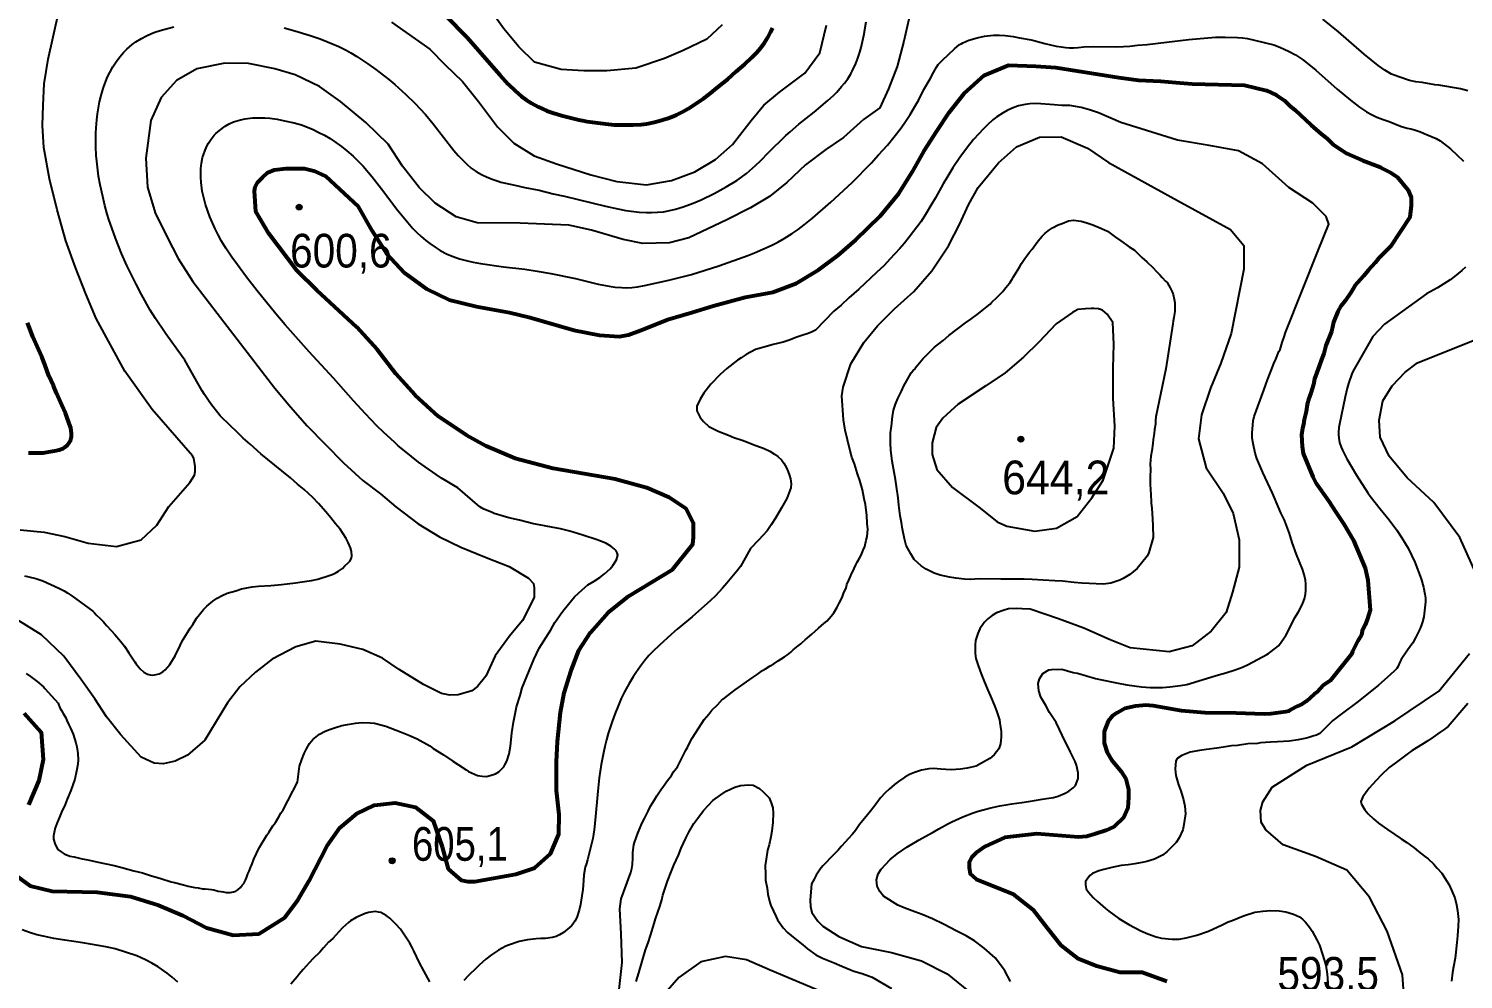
# Model space of a CAD drawing. Header units: metres. Extents: x 547833 to 556102, y 1844799 to 1850994.
# Drawn here: x 551837 to 552560, y 1846179 to 1846659 of the extents above; entities that cross this region are included whole.
import ezdxf

# ---------------------------------------------------------------- set-up
doc = ezdxf.new("R2010")
doc.units = ezdxf.units.M
doc.header["$LTSCALE"] = 6.8
for name, color, linetype, lineweight in [('1', 7, 'Continuous', 25), ('2', 7, 'Continuous', 53), ('5', 7, 'Continuous', 13)]:
    doc.layers.add(name, color=color, linetype=linetype, lineweight=lineweight)

msp = doc.modelspace()

# ---------------------------------------------------------------- hatches: boundary and pattern name
at = {"layer": '5'}
for points in [[(551974.81, 1846568.53, 1), (551971.81, 1846568.53, 1)], [(552338.7, 1846451.48, 1), (552335.7, 1846451.48, 1)], [(552021.68, 1846238.85, 1), (552018.68, 1846238.85, 1)]]:
    msp.add_hatch(color=256, dxfattribs=at).paths.add_polyline_path(points)

# ---------------------------------------------------------------- linework, layer by layer
at = {"layer": '1'}
for points in [[(551899.16, 1846466.5), (551885.4, 1846485.85), (551870.95, 1846512.4), (551865.78, 1846524.81), (551860.51, 1846538.12), (551855.75, 1846551.48), (551851.38, 1846567.09), (551847.38, 1846582.88), (551844.55, 1846598.67), (551843.96, 1846609.64), (551844.22, 1846619.94), (551844.82, 1846630.66), (551846.79, 1846643.09), (551852.21, 1846667.25)], [(552186.56, 1846660.41), (552178.79, 1846653.29), (552166.97, 1846647.53), (552157.43, 1846643.46), (552143.04, 1846638.58), (552128.5, 1846637.33), (552116.81, 1846637.3), (552105.44, 1846637.96), (552092.03, 1846641.63), (552084, 1846649.43), (552076.48, 1846658.45), (552069.5, 1846668.44)], [(551982.76, 1846380.85), (551988.48, 1846382.69), (551990, 1846383.26), (551991.52, 1846383.83), (551993.08, 1846384.89), (551995.1, 1846386.31), (551996.33, 1846387.64), (551998.04, 1846389.12), (551998.93, 1846390.01), (551999.75, 1846391.49), (551999.93, 1846392.6), (551999.77, 1846394.85), (551999.26, 1846396.68), (551998.06, 1846399.41), (551997.04, 1846401.47), (551993.95, 1846406.07), (551991.66, 1846408.77), (551989.33, 1846411.87), (551986.72, 1846414.84), (551983.08, 1846418.98), (551980.17, 1846422.01), (551975.84, 1846426.17), (551972.47, 1846428.86), (551968.86, 1846431.91), (551964.59, 1846435.49), (551957.5, 1846441.31), (551953.91, 1846444.17), (551948.63, 1846448.91), (551945.1, 1846452.07), (551941.88, 1846455.17), (551938.77, 1846458.18), (551933.44, 1846463.32), (551932.29, 1846464.77), (551929.15, 1846468.86), (551927.62, 1846470.97), (551925.6, 1846474), (551924.4, 1846475.85), (551922.31, 1846479.47), (551915.71, 1846491.39), (551914.36, 1846493.18), (551906.05, 1846504.69), (551900.86, 1846512.34), (551898.21, 1846516.6), (551893.77, 1846524.5), (551891.07, 1846529.63), (551886.45, 1846539.12), (551883.81, 1846545.21), (551880.67, 1846552.88), (551878.79, 1846558.11), (551877.4, 1846562.26), (551876.56, 1846564.98), (551875.36, 1846569.36), (551874.27, 1846573.85), (551872.99, 1846579.72), (551872.2, 1846584.2), (551871.79, 1846587.09), (551871.28, 1846591.68), (551871.04, 1846594.61), (551870.83, 1846598.91), (551870.79, 1846601.6), (551870.85, 1846605.88), (551870.97, 1846608.59), (551871.3, 1846612.49), (551871.67, 1846615.54), (551872.11, 1846618.64), (551872.67, 1846621.72), (551873.43, 1846624.75), (551874.53, 1846628.36), (551875.29, 1846630.66), (551876.72, 1846634.21), (551877.86, 1846636.49), (551879.44, 1846639.3), (551881.06, 1846641.89), (551882.82, 1846644.32), (551884.82, 1846646.6), (551886.49, 1846648.27), (551889.14, 1846650.56), (551890.91, 1846651.86), (551893.86, 1846653.65), (551896.39, 1846654.95), (551898.93, 1846656.13), (551900.97, 1846656.95), (551904.35, 1846657.97), (551910.17, 1846659.46)], [(551965.7, 1846658.99), (551971.17, 1846657.52), (551978.34, 1846655.29), (551983.98, 1846653.38), (551987.63, 1846651.98), (551993.39, 1846649.51), (551996.96, 1846647.75)], [(551996.96, 1846647.75), (551999.34, 1846646.41), (552002.43, 1846644.53), (552008.01, 1846640.84), (552011.99, 1846637.97), (552018.44, 1846632.91), (552021.47, 1846630.38), (552027.09, 1846625.42), (552031.56, 1846621.05), (552034.3, 1846618.14), (552036.94, 1846615.17), (552040.82, 1846610.5), (552051.31, 1846597.14), (552053.43, 1846594.65), (552055.61, 1846592.31), (552057.83, 1846590.14), (552060.07, 1846588.17), (552062.49, 1846586.42), (552065.23, 1846584.92), (552068.15, 1846583.6), (552071.12, 1846582.39), (552073.57, 1846581.55), (552075.01, 1846581.15), (552082.01, 1846579.61), (552087.09, 1846578.35), (552094.37, 1846577.02), (552101.35, 1846575.27), (552107.1, 1846574.12), (552127.81, 1846569.02), (552133.9, 1846567.63), (552138.05, 1846566.89), (552144.67, 1846566.02), (552148.51, 1846565.77), (552150.94, 1846565.76), (552153.98, 1846565.91), (552156.94, 1846566.22), (552159.27, 1846566.6), (552163.05, 1846567.48), (552166.92, 1846568.65), (552171.92, 1846570.53), (552176, 1846572.29), (552182.5, 1846575.43), (552188.55, 1846578.71), (552193.99, 1846582.02), (552196.41, 1846583.7), (552198.79, 1846585.54), (552203.41, 1846589.47), (552206.12, 1846592.02), (552210.01, 1846596.06), (552218.64, 1846604.64), (552220.81, 1846606.57), (552225.26, 1846610.3), (552232.95, 1846616.4), (552239.82, 1846622.24), (552242.64, 1846624.84), (552244.35, 1846626.59), (552246.81, 1846629.33), (552248.26, 1846631.04), (552249.95, 1846633.3), (552251.41, 1846635.73), (552252.44, 1846637.73), (552253.93, 1846640.95), (552255.03, 1846643.72), (552255.99, 1846646.66), (552256.66, 1846649.03), (552258.08, 1846655.02), (552259.22, 1846662.04)], [(552019.92, 1846661.81), (552039.14, 1846648.14), (552046.91, 1846640.31), (552055.66, 1846631.95), (552063.69, 1846621.82), (552073.33, 1846609.01), (552081.53, 1846600.85), (552091.86, 1846594.48), (552103.11, 1846590.43), (552120.37, 1846584.85), (552133.49, 1846581.4), (552148.35, 1846579.84), (552160.97, 1846581.92), (552172.82, 1846586.25), (552183.27, 1846592.63), (552191.78, 1846600.09), (552201.19, 1846612.2), (552207.59, 1846619.94), (552215.42, 1846626.55), (552228.22, 1846636.18), (552235.9, 1846646.41), (552239.26, 1846660.3)], [(552280.65, 1846663.39), (552278.11, 1846652.17), (552274.85, 1846639.48), (552270.41, 1846628.18), (552266.03, 1846618.67), (552257.82, 1846612.66), (552247.67, 1846603.63), (552238.81, 1846597.67), (552228.66, 1846589.79), (552219.11, 1846580.96), (552210.52, 1846573.89), (552200.88, 1846568.1), (552188.99, 1846562.05), (552169.7, 1846553), (552159.95, 1846550.5)], [(552562.46, 1846627.25), (552558.9, 1846628.27), (552547.98, 1846630.06), (552545.94, 1846630.24), (552539.54, 1846631.33), (552536.26, 1846631.77), (552533.15, 1846632.43), (552527.68, 1846634.24), (552524.08, 1846635.65), (552520.62, 1846637.68), (552517.32, 1846639.94), (552510.21, 1846645.61), (552497.4, 1846656.9), (552489.39, 1846663.28)], [(552281.35, 1846615.3), (552284.23, 1846620.08), (552285.65, 1846622.59), (552288.32, 1846627.84), (552291.49, 1846633.23), (552293.1, 1846636.46), (552294.57, 1846639.07), (552295.56, 1846640.42), (552297.66, 1846642.71), (552303.69, 1846648.42), (552306.28, 1846650.48), (552307.06, 1846650.97), (552307.87, 1846651.42), (552311.02, 1846652.77), (552315.13, 1846653.98), (552318.92, 1846654.8), (552321.8, 1846655.16), (552323.41, 1846655.27), (552326.36, 1846655.3), (552329.24, 1846655.13), (552333.32, 1846654.51), (552336.5, 1846653.86), (552342.29, 1846652.84), (552343.68, 1846652.53), (552349.24, 1846651.01), (552355.02, 1846649.75), (552357.53, 1846649.31), (552359.78, 1846649.02), (552361.76, 1846648.9), (552363.86, 1846648.89), (552366.08, 1846648.97), (552368.99, 1846649.31), (552373.76, 1846649.55), (552384.71, 1846649.3), (552388.99, 1846649.63), (552392.06, 1846649.76), (552395.91, 1846650.2), (552400.77, 1846650.59), (552410.52, 1846651.77), (552421.8, 1846653), (552435.26, 1846654.22), (552437.49, 1846654.32), (552440.18, 1846654.32), (552446.4, 1846654.07), (552448.9, 1846653.86), (552451.38, 1846653.55), (552455.01, 1846652.82), (552464.67, 1846650.33), (552467.74, 1846649.26), (552469.99, 1846648.27), (552472.4, 1846647.07), (552475.65, 1846645.29), (552479.17, 1846642.99), (552482.43, 1846640.52), (552485.92, 1846637.64), (552496.7, 1846628.04), (552503.35, 1846622.45), (552507.85, 1846618.92), (552511.48, 1846616.52), (552513.91, 1846615.23), (552516.71, 1846613.96), (552519.86, 1846612.73), (552522.93, 1846611.64), (552528.59, 1846609.36), (552531.98, 1846608.4)], [(552159.95, 1846550.5), (552146.65, 1846550.13), (552136.64, 1846552.18), (552120.74, 1846556.85), (552109.27, 1846559.36), (552097.01, 1846560), (552084.77, 1846560.4), (552063.03, 1846560.6), (552052.4, 1846563.59), (552041.96, 1846570.53), (552033.83, 1846578.37), (552025.36, 1846589.23), (552018.14, 1846600.22), (552006.99, 1846611.15), (551994.09, 1846621.88), (551983.59, 1846629.33), (551971.37, 1846635.19), (551960.99, 1846638.2), (551947.72, 1846641.02), (551935.9, 1846641.07), (551921.74, 1846638.2), (551911.47, 1846632.46), (551903.68, 1846623.83), (551898.52, 1846612.19), (551895.97, 1846593.23), (551896.87, 1846578.6), (551900.75, 1846565.7), (551906.54, 1846553.78), (551912.25, 1846542.62), (551919.67, 1846531.01), (551961.07, 1846477.27), (551969.01, 1846467.76), (551977.34, 1846458.16), (551995.58, 1846439.52), (552005.36, 1846430.59), (552014.38, 1846423.87), (552021.97, 1846417.36), (552033.37, 1846408.75), (552044.14, 1846402.22), (552054.89, 1846397.09), (552067.55, 1846391.79), (552079.24, 1846387.27), (552088.93, 1846381.38), (552091.54, 1846378.75), (552091.83, 1846376.46), (552091.83, 1846374.45), (552091.83, 1846371.58), (552085.88, 1846360.08), (552079.29, 1846352.09), (552072.15, 1846342.26), (552067.35, 1846331.94), (552063.2, 1846326.75), (552060.37, 1846324.51), (552053.46, 1846322.56), (552049.23, 1846322.42), (552045.14, 1846323.26), (552035.94, 1846327.74), (552023.77, 1846335.38), (552015.26, 1846341.02), (552005.35, 1846345.49), (551994, 1846348.14), (551981.65, 1846349.53), (551971.68, 1846346.75), (551959.67, 1846340.56), (551951.27, 1846334.02)], [(551962.19, 1846612.84), (551965.91, 1846612.13), (551970.77, 1846611.05), (551974.42, 1846609.98), (551976.72, 1846609.16), (551980.32, 1846607.65), (551983.25, 1846606.25), (551986.11, 1846604.76), (551988.94, 1846603.09), (551991.8, 1846601.14), (551994.61, 1846599.06), (551997.3, 1846596.96), (552000.5, 1846594.23), (552002.54, 1846592.28), (552005.57, 1846589.13), (552010.11, 1846583.88), (552016.05, 1846576.3), (552022.45, 1846567.68), (552028.08, 1846560.7), (552030.67, 1846557.76), (552032.42, 1846555.97), (552034.77, 1846553.77), (552037.21, 1846551.69), (552039.19, 1846550.14), (552042.37, 1846547.93), (552044.48, 1846546.63), (552047.9, 1846544.84), (552050.88, 1846543.58), (552054.08, 1846542.52), (552058.23, 1846541.41), (552061.05, 1846540.78), (552064.78, 1846540.07), (552076.34, 1846538.49), (552087.03, 1846537.21), (552093.33, 1846536.27), (552100.23, 1846535.12), (552112.55, 1846532.46), (552124.14, 1846529.7), (552129.64, 1846528.59), (552132.58, 1846528.18), (552136.07, 1846527.91), (552138.27, 1846527.9), (552141.08, 1846528.04), (552143.92, 1846528.36), (552147.47, 1846528.95), (552159.65, 1846531.64), (552171.1, 1846534.51), (552184.84, 1846538.84), (552199.5, 1846544.07), (552202.84, 1846545.43), (552211.26, 1846549.12), (552214.61, 1846550.86), (552217.84, 1846552.73), (552221.92, 1846555.25), (552224.94, 1846557.33), (552227.88, 1846559.52), (552232.13, 1846562.91), (552241.35, 1846571.01), (552252.08, 1846580.95), (552261.77, 1846590.69), (552265.39, 1846594.93), (552269.9, 1846599.86), (552276.36, 1846607.91), (552278.36, 1846610.66), (552281.35, 1846615.3)], [(552333.71, 1846618.83), (552330.32, 1846617.34), (552328.2, 1846616.17), (552325.03, 1846614.02), (552323.09, 1846612.49), (552320.29, 1846609.98), (552318.1, 1846607.8), (552315.91, 1846605.49), (552313.35, 1846602.58), (552310.31, 1846598.73), (552306.39, 1846593.56), (552302.94, 1846588.42), (552299.77, 1846583.27), (552298.01, 1846580.24), (552294.19, 1846573.29), (552292.36, 1846570.15), (552289.1, 1846564.78), (552286.88, 1846561.36), (552280.87, 1846553.31), (552278.57, 1846550.43), (552276.1, 1846547.6), (552271.15, 1846542.22), (552268.22, 1846539.17), (552264.45, 1846535.49), (552255.41, 1846527.07), (552250.37, 1846522.7), (552246.53, 1846519.04), (552242.93, 1846516.05), (552233.66, 1846506.45), (552231.97, 1846505.66), (552229.89, 1846504.83), (552226.74, 1846503.78), (552224.27, 1846502.91), (552220.28, 1846501.47), (552217.33, 1846500.44), (552212.23, 1846499.17), (552210.6, 1846498.69), (552203.31, 1846496.68), (552198.65, 1846494.17), (552196.15, 1846492.6), (552194.31, 1846491.4), (552188.96, 1846487.13), (552185.53, 1846484.17), (552180.94, 1846479.3), (552177.41, 1846474.65), (552175.46, 1846471.75), (552173.8, 1846468.1), (552173.76, 1846465.82), (552175.44, 1846462.35), (552177.25, 1846460.38), (552179.9, 1846457.91), (552181.16, 1846457.26), (552184.53, 1846455.47), (552189.7, 1846453.48), (552192.4, 1846452.4), (552196.61, 1846451), (552199.4, 1846450.03), (552203.13, 1846448.47), (552206.33, 1846447.35), (552207.78, 1846446.73), (552210.61, 1846445.36), (552213.04, 1846443.96), (552214.57, 1846442.75), (552216.44, 1846441.08), (552217.61, 1846439.43), (552219.07, 1846437.02), (552219.9, 1846434.94), (552220.49, 1846433.23), (552221.08, 1846431.51), (552221.37, 1846428.97), (552221.2, 1846426.98), (552219.24, 1846421.61), (552216.51, 1846416.85), (552213.44, 1846411.65), (552211.26, 1846408.24), (552209.22, 1846405.24), (552204.91, 1846400.5), (552200.93, 1846396.38), (552195.76, 1846387.21), (552194, 1846384.86), (552188.94, 1846378.82), (552186.77, 1846376.36), (552183.15, 1846372.55), (552180.64, 1846370.19), (552171.47, 1846361.92), (552163.93, 1846355.73), (552160.83, 1846353.01), (552154.9, 1846347.61), (552151.55, 1846344.36), (552149.68, 1846342.3), (552147.5, 1846339.67), (552145.42, 1846337), (552143.06, 1846333.72), (552141.65, 1846331.61), (552139.63, 1846328.31), (552137.35, 1846323.99), (552135.74, 1846320.66), (552134.23, 1846317.29), (552132.4, 1846312.76), (552131.12, 1846309.12), (552129.16, 1846302.96)], [(552366.12, 1846283.13), (552365.29, 1846286.99), (552364.48, 1846288.88), (552362.25, 1846293.67), (552360.34, 1846297.51), (552359.33, 1846299.38), (552356.72, 1846305.02), (552354.93, 1846308.57), (552351.68, 1846313.65), (552349.81, 1846317.09), (552347.23, 1846321.45), (552346.18, 1846324.6), (552345.87, 1846328.22), (552346.5, 1846330.57), (552348.27, 1846333.24), (552351.33, 1846335.08), (552352.78, 1846335.34), (552357.82, 1846335.42), (552363.53, 1846333.89), (552365.66, 1846333.43), (552374.77, 1846330.81), (552377.2, 1846330.29), (552385.41, 1846328.55), (552390.67, 1846327.56), (552398.01, 1846326.52), (552402.39, 1846326.22), (552408.62, 1846326.23), (552412.25, 1846326.55), (552417.61, 1846327.25), (552420.82, 1846327.72), (552435.15, 1846332.21), (552436.75, 1846332.56), (552440.46, 1846333.58), (552445.19, 1846335.12), (552448.91, 1846336.57), (552451.83, 1846337.88), (552461.19, 1846342.84), (552462.04, 1846343.38), (552466.15, 1846346.57), (552467.17, 1846347.42), (552467.65, 1846347.92), (552470.71, 1846352.43), (552473.79, 1846358.35), (552475.12, 1846361.16), (552477.19, 1846364.35), (552478.73, 1846367.24), (552479.4, 1846368.78), (552480.16, 1846370.99), (552480.64, 1846373.32), (552480.84, 1846375.22), (552480.84, 1846378.33), (552480.65, 1846380.33), (552480.07, 1846383.26), (552479.22, 1846385.96), (552476.11, 1846393.33), (552473.96, 1846399.44), (552472.61, 1846403.96), (552470.02, 1846410.68), (552468.27, 1846414.36), (552466.95, 1846417.56), (552464, 1846424.23), (552459.15, 1846434.6), (552456.17, 1846441.71), (552455.38, 1846444.47), (552454.28, 1846449.38), (552453.87, 1846452), (552453.84, 1846454.58), (552454.33, 1846460.77), (552454.75, 1846462.97), (552459.6, 1846476.16), (552460.66, 1846479.05), (552461.48, 1846481.42), (552463.31, 1846486.18), (552464.8, 1846489.61), (552465.73, 1846491.89), (552467.29, 1846495.63), (552467.85, 1846496.78), (552468.95, 1846500.17), (552470, 1846503.06), (552470.54, 1846505.3), (552487.07, 1846546.6), (552492.43, 1846559.86), (552491.09, 1846563.84), (552484.39, 1846570.47), (552472.34, 1846578.42), (552458.94, 1846590.36), (552446.89, 1846596.99), (552432.16, 1846599.64), (552416.08, 1846602.29), (552387.5, 1846611.24), (552376.31, 1846616.05), (552371.77, 1846617.53), (552367.59, 1846618.73), (552361.79, 1846619.73), (552357.82, 1846619.8), (552353.91, 1846620.16), (552345.09, 1846620.72), (552341.68, 1846620.6), (552339.41, 1846620.34), (552335.93, 1846619.56), (552333.71, 1846618.83)], [(552091.49, 1846408.71), (552084.45, 1846410.59), (552079.07, 1846411.85), (552076.11, 1846412.61), (552071.7, 1846413.99), (552070.24, 1846414.61), (552066.4, 1846416.26), (552064.4, 1846417.32), (552053.23, 1846427.03), (552051.25, 1846428.13), (552047.85, 1846430.15), (552045.08, 1846431.88), (552042.34, 1846433.71), (552036.84, 1846437.53), (552033.54, 1846439.92), (552026.35, 1846445.58), (552023.25, 1846448.16), (552021.3, 1846449.9), (552015.97, 1846454.86), (552012.5, 1846458.25), (552006.71, 1846464.32), (552000.74, 1846470.79), (551990.61, 1846482.31), (551978.43, 1846495.48), (551971.57, 1846503.08), (551966.2, 1846509.21), (551961.55, 1846514.71), (551952.13, 1846526.33), (551946.75, 1846533.25), (551942.17, 1846539.43), (551939.41, 1846543.31), (551936.37, 1846547.8), (551934.16, 1846551.44), (551932.45, 1846554.58), (551930.93, 1846557.59), (551929.58, 1846560.57), (551928.35, 1846563.63), (551926.13, 1846569.9), (551925.01, 1846573.9), (551924.46, 1846576.61), (551923.87, 1846580.91), (551923.68, 1846583.68), (551923.67, 1846586.45), (551923.75, 1846587.99), (551924.08, 1846590.78), (551924.62, 1846593.48), (551925.01, 1846594.9), (551925.88, 1846597.32), (551926.94, 1846599.58), (551927.6, 1846600.79), (551928.92, 1846602.87), (551930.42, 1846604.77), (551931.32, 1846605.72), (551933.1, 1846607.25), (551936.08, 1846609.3), (551938.1, 1846610.46), (551940.22, 1846611.47), (551941.45, 1846611.93), (551943.77, 1846612.59), (551946.14, 1846613.08), (551949.77, 1846613.53), (551952.79, 1846613.65), (551955.95, 1846613.57), (551958.44, 1846613.38), (551962.19, 1846612.84)], [(552531.98, 1846608.4), (552533.85, 1846608.01), (552535.6, 1846607.54), (552538.68, 1846606.5), (552540.44, 1846605.66), (552546.52, 1846603.1), (552548.63, 1846601.93), (552553.78, 1846597.96), (552560.3, 1846591.78)], [(552292.27, 1846536.44), (552300.75, 1846549.08), (552306.35, 1846560.13), (552310.74, 1846569.65), (552315.71, 1846578.47), (552325.85, 1846590.93), (552334.98, 1846598.95), (552346.62, 1846603.82), (552357.52, 1846604.04), (552370.74, 1846598.3), (552381.35, 1846590.99), (552416.08, 1846571.79), (552442.87, 1846557.21), (552449.57, 1846549.25), (552449.57, 1846537.32), (552443.21, 1846504.77), (552437.92, 1846489.82), (552432.73, 1846477.29), (552428.3, 1846463.7), (552426.74, 1846451.71), (552430.56, 1846437.03), (552439.12, 1846424.28), (552444.22, 1846414.06), (552447.26, 1846400.69), (552447.29, 1846386.97), (552443.89, 1846374.39), (552440.62, 1846363.99), (552433.17, 1846354.63), (552423.46, 1846347.31), (552411.87, 1846344.22), (552392.21, 1846346.18), (552382.22, 1846350.26), (552368.97, 1846356.25), (552356.1, 1846360.83), (552341.8, 1846365.68), (552337.77, 1846365.98), (552335.09, 1846366.06), (552331.02, 1846365.88), (552328.71, 1846365.33), (552324.97, 1846363.86), (552322.74, 1846362.56), (552320.55, 1846360.89), (552318.67, 1846358.96), (552316.47, 1846355.76), (552315.49, 1846353.46), (552314.27, 1846350), (552314.06, 1846347.59), (552314.16, 1846343.42), (552314.45, 1846340.79), (552315.61, 1846337.3), (552317.23, 1846333.11), (552318.55, 1846329.83), (552320.44, 1846324.91), (552321.83, 1846321.92), (552323.65, 1846317.56), (552324.95, 1846314.48), (552326.32, 1846309.97), (552326.6, 1846308.38), (552327.19, 1846303.98), (552327.2, 1846301.41), (552326.85, 1846297.75), (552326.08, 1846295.29), (552323.67, 1846292.25), (552321.5, 1846290.39), (552317.39, 1846288.02), (552314.7, 1846286.58), (552310.07, 1846285.48), (552306.79, 1846285.01), (552301.97, 1846284.75), (552299.29, 1846284.83), (552296.79, 1846285.12), (552293.13, 1846285.46), (552290.77, 1846285.29), (552287.14, 1846284.59), (552283.47, 1846283.42), (552281.03, 1846282.28), (552278.61, 1846280.96), (552275.42, 1846278.89), (552273.5, 1846277.34), (552270.73, 1846274.93), (552268.83, 1846273.19), (552266.37, 1846270.54), (552265.06, 1846268.67), (552263.64, 1846266.9), (552261.42, 1846263.88), (552259.81, 1846262.08), (552257.48, 1846259.16), (552255.81, 1846257.06), (552253.77, 1846254.07), (552252.36, 1846252.29), (552250.15, 1846249.95), (552248.71, 1846248.36), (552246.59, 1846246.12), (552245.09, 1846244.24), (552242.69, 1846241.87), (552241.15, 1846240.37), (552238.77, 1846237.81), (552237.34, 1846236.22), (552236, 1846234.55), (552233.96, 1846231.56), (552232.94, 1846229.64)], [(552274.02, 1846469.07), (552275.12, 1846471.96), (552276.97, 1846475.78), (552278.19, 1846478.39), (552280.17, 1846481.95), (552281.92, 1846485), (552282.83, 1846486.15), (552283.88, 1846487.03), (552284.44, 1846487.95), (552286.1, 1846490.04), (552287.79, 1846491.95), (552291.1, 1846495.46), (552293.69, 1846497.85), (552297.96, 1846501.28), (552300.92, 1846503.71), (552305.11, 1846507.04), (552309.32, 1846510.18), (552311.87, 1846512.09), (552315.83, 1846514.92), (552318.43, 1846517.12), (552321.77, 1846519.59), (552322.52, 1846520.53), (552325, 1846523), (552326.37, 1846524.3), (552328.08, 1846526.01), (552329, 1846527.16), (552330.5, 1846529.05), (552331.58, 1846530.41), (552332.81, 1846532.16), (552333.54, 1846533.29), (552334.81, 1846535.53), (552336.49, 1846538.29), (552337.53, 1846540.03), (552339.24, 1846542.6), (552340.22, 1846544.04), (552341.45, 1846545.8), (552342.8, 1846547.28), (552344.53, 1846549.67), (552345.84, 1846551.53), (552347.94, 1846553.96), (552349.4, 1846555.36), (552351.67, 1846557.14), (552353.18, 1846558.17), (552355.97, 1846559.53), (552357.97, 1846560.33), (552361.17, 1846561.54), (552363.69, 1846561.93), (552367.56, 1846561.41), (552370.5, 1846560.6), (552373.47, 1846559.61), (552377.86, 1846557.82), (552380.79, 1846556.35), (552384.93, 1846553.39), (552387.6, 1846551.6), (552391.85, 1846548.56), (552394.53, 1846546.77), (552398.17, 1846543.19), (552400.62, 1846540.9), (552403.82, 1846537.83), (552405.43, 1846536.21), (552407.17, 1846534.31), (552408.44, 1846533.12), (552410.18, 1846531.23), (552411.02, 1846530.56), (552411.86, 1846529.04)], [(552144.02, 1846252.77), (552144.56, 1846253.87), (552146.14, 1846257.57), (552147.47, 1846260.1), (552149.32, 1846263.93), (552150.38, 1846266.33), (552152.48, 1846269.62), (552153.69, 1846271.56), (552155.73, 1846274.55), (552157.04, 1846276.41), (552158.99, 1846279.3), (552160.99, 1846281.81), (552162.12, 1846283.65), (552164.01, 1846286.24), (552165.11, 1846288.27), (552166.13, 1846290.19), (552167.05, 1846292.2), (552168.29, 1846294.63), (552169.08, 1846296.05), (552170.39, 1846298.77), (552171.52, 1846300.61), (552173.29, 1846303.47), (552174.49, 1846305.42), (552176.26, 1846308.28), (552177.57, 1846310.14), (552179.84, 1846312.78), (552181.32, 1846314.85), (552184.16, 1846317.55), (552186.7, 1846320.31), (552187.84, 1846321.11), (552190.91, 1846323.45), (552193.1, 1846325.13), (552196.46, 1846327.41), (552198.83, 1846329.11), (552202.27, 1846331.5), (552204.21, 1846332.86), (552206.94, 1846334.79), (552208.47, 1846335.62), (552210.86, 1846337.13), (552212.55, 1846338.18), (552214.76, 1846339.67), (552216.18, 1846340.59), (552218.06, 1846341.66), (552219.45, 1846342.77), (552221.21, 1846344.11), (552222.41, 1846345.2), (552223.29, 1846345.87), (552224.94, 1846347.29), (552226.17, 1846348.19), (552226.94, 1846348.95), (552228.4, 1846350.35), (552229.63, 1846351.25), (552231.79, 1846353.11), (552233.52, 1846354.64), (552235.15, 1846356.25), (552237.76, 1846358.45), (552239.32, 1846359.77), (552241.51, 1846362.3), (552242.94, 1846363.89), (552244.52, 1846366.74), (552245.63, 1846368.76), (552247.1, 1846371.69), (552247.83, 1846373.68), (552249.03, 1846376.48), (552249.51, 1846378.15), (552250.49, 1846380.45), (552251.09, 1846381.85), (552252, 1846383.85), (552252.63, 1846385.07), (552253.06, 1846386.26), (552254, 1846388.08), (552254.71, 1846389.39), (552255.81, 1846391.42), (552256.58, 1846393.03), (552257.72, 1846395.54), (552258.47, 1846397.34), (552259.26, 1846400.47), (552259.61, 1846402.42), (552259.95, 1846406.07), (552259.63, 1846408.89), (552259.44, 1846413.15), (552259.24, 1846415.7), (552258.82, 1846418.6), (552258.21, 1846421.48), (552257.32, 1846425.95), (552255.93, 1846430.64), (552254.88, 1846434.04), (552253.26, 1846439.09), (552252.02, 1846442.47), (552250.67, 1846447.65), (552249.7, 1846451.15), (552248.59, 1846455.98), (552247.8, 1846461.22), (552246.89, 1846473.35), (552247.6, 1846477.77), (552251.48, 1846489.51), (552258.01, 1846500.29), (552264.93, 1846508.69), (552273.5, 1846517.16), (552283.29, 1846526.02), (552292.27, 1846536.44)], [(552561.29, 1846538.22), (552559.49, 1846536.54), (552555.76, 1846533.5), (552553.54, 1846531.93), (552547.15, 1846527.76), (552541.68, 1846524.79), (552520.44, 1846509.52), (552514.71, 1846503.33), (552504.52, 1846485.62), (552504.03, 1846484.48), (552502.38, 1846479.62), (552501.76, 1846477.24), (552500.74, 1846472.84), (552497.81, 1846459.06), (552497.52, 1846457.38), (552497.29, 1846455.04), (552497.29, 1846453.88), (552497.47, 1846451.98), (552497.87, 1846449.86), (552498.64, 1846447.46), (552499.27, 1846445.95), (552500.11, 1846444.22), (552501.59, 1846441.53), (552506.43, 1846433.37), (552512.12, 1846424.35), (552513.3, 1846422.71), (552518.31, 1846416.38), (552522.93, 1846410.73), (552526.65, 1846405.54), (552529.3, 1846401.66), (552531.13, 1846398.75), (552532.39, 1846396.57), (552535.83, 1846389.44), (552538.99, 1846381.01), (552540.15, 1846376.88), (552540.91, 1846373.3), (552541.14, 1846371.36), (552541.19, 1846369.42), (552540.26, 1846361.83), (552539.67, 1846359.33), (552538.98, 1846357.28), (552538.13, 1846355.25), (552536.17, 1846351.23), (552534.74, 1846348.81), (552532.1, 1846345.11)], [(552411.86, 1846529.04), (552412.38, 1846527.77), (552413.45, 1846525.89), (552414, 1846524.43), (552414.55, 1846522.11), (552414.84, 1846520.34), (552414.76, 1846517.66), (552414.77, 1846515.95), (552414.25, 1846512.94), (552413.9, 1846511), (552413.86, 1846509.66), (552410.2, 1846487), (552405.24, 1846462.73)], [(552568.15, 1846380.58), (552558.49, 1846401.97), (552545.32, 1846419.53), (552531.9, 1846431.91), (552522.79, 1846443), (552518.36, 1846452.54), (552517.84, 1846461.05), (552519.66, 1846470.85), (552524.35, 1846478.33), (552530.86, 1846485.29), (552537.11, 1846489.93), (552574.51, 1846504.89)], [(551832.63, 1846405.82), (551844.72, 1846404.59), (551855.11, 1846402.39), (551866.92, 1846399.05), (551881.15, 1846397.29), (551893.63, 1846400.65), (551901.48, 1846408.17), (551907.56, 1846417.56), (551918.25, 1846429.62), (551920.5, 1846433.34), (551920.88, 1846435.19), (551920.88, 1846437.79), (551920.13, 1846441.88), (551919.48, 1846443.08), (551899.16, 1846466.5)], [(552405.24, 1846462.73), (552405.08, 1846460.85), (552405.03, 1846459.11), (552404.6, 1846456.34), (552404.33, 1846454.32), (552403.93, 1846451.3), (552403.66, 1846449.29), (552403.21, 1846445.64), (552402.78, 1846442.87), (552402.35, 1846438.97), (552402.52, 1846436.39), (552402.37, 1846432.28), (552402.32, 1846429.43), (552402.52, 1846425.48), (552402.68, 1846424.01), (552402.83, 1846419.44), (552403.16, 1846416.51), (552403.5, 1846411.34), (552403.78, 1846407.77), (552403.96, 1846401.84), (552401.71, 1846394.28), (552400.79, 1846392.56), (552395.8, 1846386.29), (552392.05, 1846383.26), (552388.69, 1846381.27), (552387.06, 1846380.34), (552382.52, 1846378.84), (552378.84, 1846378.42), (552367.88, 1846378.91), (552364.12, 1846379.23), (552358.11, 1846379.79), (552354.25, 1846379.97), (552348.37, 1846380.42), (552342.87, 1846380.79), (552338.89, 1846380.88), (552327.08, 1846380.84), (552316.17, 1846380.98), (552311.82, 1846380.68), (552308.75, 1846380.9), (552304.32, 1846381.35), (552301.21, 1846381.95), (552296.45, 1846382.83), (552293.48, 1846383.83), (552289.45, 1846385.85), (552286.87, 1846387.55), (552283.46, 1846390.78), (552281.62, 1846393.62), (552279.42, 1846397.94), (552278.47, 1846401.25), (552277.54, 1846406.1), (552276.97, 1846409.46), (552276.29, 1846412.9), (552275.7, 1846418.16), (552275.27, 1846421.92), (552274.44, 1846427.54), (552273.93, 1846431.19), (552273.02, 1846436.7), (552272.33, 1846440.33), (552271.69, 1846445.97), (552271.39, 1846449.46), (552271.46, 1846454.7), (552271.93, 1846458.08), (552272.53, 1846462.91), (552273.02, 1846466.1), (552274.02, 1846469.07)], [(551991.15, 1846305.92), (551994.88, 1846307.04), (551997.68, 1846307.65), (552001.76, 1846308.31), (552005, 1846308.58), (552009.08, 1846308.35), (552011.27, 1846308.2), (552017.07, 1846306.78), (552024.42, 1846303.96), (552028.68, 1846302.16), (552032.74, 1846300.35), (552039.17, 1846296.82), (552040.91, 1846295.44), (552046.02, 1846292.26), (552050.74, 1846289.03), (552053.61, 1846287.28), (552057.46, 1846284.75), (552058.74, 1846283.91), (552063.22, 1846281.94), (552065.55, 1846281.51), (552067.74, 1846281.36), (552069.67, 1846281.78), (552072.23, 1846282.76), (552073.9, 1846283.74), (552076.48, 1846286.31), (552077.06, 1846287.27), (552078.03, 1846289.16), (552079.2, 1846292.85), (552079.86, 1846296.59), (552080.18, 1846299.89), (552080.59, 1846303.3), (552081.44, 1846308.84), (552082.47, 1846314.59), (552082.95, 1846316.53), (552084.67, 1846322.26), (552085.73, 1846326.04), (552091.62, 1846340.36), (552094.34, 1846346.01), (552096.68, 1846349.84), (552100.12, 1846355.28), (552102.18, 1846358.97), (552105.66, 1846364.02), (552106.96, 1846365.65), (552112.18, 1846371.98), (552115.93, 1846375.57), (552118.92, 1846377.99), (552122.06, 1846379.92), (552124.92, 1846381.73), (552127.29, 1846383.58), (552130.06, 1846386.17), (552131.47, 1846387.72), (552133.31, 1846390.7), (552133.93, 1846393.04), (552133.71, 1846394.11), (552133.19, 1846395.23), (552132.19, 1846396.21), (552130.45, 1846397.6), (552127.9, 1846399.09), (552123.56, 1846400.77), (552116.36, 1846403.12), (552109.72, 1846405.04), (552105.02, 1846406.29), (552100.57, 1846407.17), (552094.32, 1846408.24), (552091.49, 1846408.71)], [(551834.83, 1846382.53), (551837.1, 1846382.06), (551840.55, 1846381.17), (551844, 1846379.98), (551852.22, 1846376.41), (551854.9, 1846375.03), (551856.69, 1846373.9), (551858.68, 1846372.44), (551869.22, 1846364.82), (551870.11, 1846363.93), (551871.02, 1846362.85), (551873.13, 1846360.81), (551874.59, 1846359.29), (551876.18, 1846357.5), (551878.66, 1846354.81), (551880.36, 1846352.92), (551883.21, 1846349.59), (551885.17, 1846347.14), (551887.44, 1846343.73), (551888.85, 1846341.72), (551890.42, 1846339.22), (551891.01, 1846338.4), (551892.29, 1846336.67), (551893.21, 1846335.58), (551895.08, 1846333.92), (551896.77, 1846332.92), (551898.19, 1846332.68), (551899.49, 1846332.54), (551901.25, 1846332.73), (551902.68, 1846333.19), (551904.54, 1846334.2), (551905.71, 1846335.22), (551908.18, 1846337.87), (551910.76, 1846342.22), (551912.05, 1846344.74), (551912.77, 1846346.31), (551913.89, 1846348.61), (551914.78, 1846350.39), (551918.28, 1846356.13), (551919.65, 1846358.07), (551921.57, 1846361.16), (551923.04, 1846363.01), (551925.12, 1846365.62), (551926.81, 1846367.29), (551929.8, 1846369.71), (551931.91, 1846371.23), (551934.42, 1846372.61), (551936.96, 1846373.78), (551941.36, 1846375.07), (551944.23, 1846375.99), (551949.65, 1846377), (551952.89, 1846377.27), (551958.97, 1846377.76), (551962.79, 1846378.1), (551964.46, 1846378.19), (551971.49, 1846378.98), (551974.9, 1846379.47), (551979.56, 1846380.2), (551982.76, 1846380.85)], [(551951.27, 1846334.02), (551943.48, 1846326.53), (551937.14, 1846318.58), (551925.73, 1846299.73), (551916.96, 1846292.18), (551910.87, 1846289.16), (551904.77, 1846287.66), (551900.2, 1846288.03), (551893.72, 1846291.05), (551883.35, 1846302.32), (551876.22, 1846311.42), (551870.24, 1846320.52), (551863.27, 1846330.4), (551854.58, 1846342.12), (551843.46, 1846352.8), (551830.9, 1846360.52)], [(552532.1, 1846345.11), (552528.96, 1846340.37), (552528.4, 1846339.31), (552527.21, 1846336.65), (552526.71, 1846335.89), (552525.75, 1846334.85), (552523.38, 1846332.58), (552517.45, 1846327.48), (552507.21, 1846319.21), (552498.67, 1846312.71), (552494.47, 1846309.61), (552487.92, 1846303.07), (552486.23, 1846302.28), (552484.89, 1846301.93), (552482.33, 1846300.95), (552480.4, 1846300.53), (552477.01, 1846299.85), (552472.43, 1846299.24), (552469.59, 1846299.01), (552466.55, 1846298.77), (552463.1, 1846298.67), (552457.99, 1846298.29), (552456.54, 1846298.03), (552451.53, 1846297.76), (552446.36, 1846297.07), (552443.43, 1846296.74), (552439.35, 1846296.08), (552435.94, 1846295.59), (552430.77, 1846294.91), (552427.26, 1846294.51), (552422.51, 1846293.68), (552418.34, 1846292.02), (552415.96, 1846290.36), (552415.39, 1846289.21), (552414.97, 1846285.1), (552415.24, 1846281.87), (552416.57, 1846277.07), (552417.79, 1846274.15), (552419.19, 1846269.66), (552419.85, 1846266.46), (552420.1, 1846262.54), (552419.24, 1846256.11), (552418.84, 1846254.48), (552416.91, 1846250.5), (552415.51, 1846248.07), (552412.67, 1846245.17), (552410.7, 1846243.36), (552408.51, 1846241.73), (552404.58, 1846239.7), (552400.76, 1846238.48), (552399.22, 1846238.11), (552394.67, 1846237.29), (552391.26, 1846236.81), (552387.74, 1846236.41), (552383.01, 1846235.38), (552378.95, 1846234.52), (552376.46, 1846233.84), (552373.35, 1846232.4), (552371.99, 1846231.36), (552370.52, 1846229.51), (552369.76, 1846228.34), (552369.74, 1846226.75), (552370.18, 1846224.62), (552371.25, 1846223.06), (552373.64, 1846220.27)], [(552531.09, 1846159.55), (552529.65, 1846181.24), (552521.94, 1846203.35), (552513, 1846220.5), (552501.55, 1846234.19), (552485.78, 1846241.04), (552469.38, 1846246.81), (552460.64, 1846254.42), (552458.41, 1846258.28), (552458.04, 1846264.17), (552459.15, 1846268.59), (552463.9, 1846276.04), (552481.33, 1846287.03), (552504.03, 1846296.33), (552525.8, 1846309.35), (552547.84, 1846324.42), (552563.36, 1846343.33)], [(551835.61, 1846333.28), (551837.82, 1846331.86), (551841.16, 1846329.31), (551844.33, 1846326.51), (551845.07, 1846325.79), (551851.73, 1846318.32), (551852.69, 1846315.95), (551853.54, 1846314.57), (551854.39, 1846313.18), (551855.63, 1846310.94), (551856.18, 1846309.62), (551857.23, 1846307.36), (551858.01, 1846305.67), (551859.34, 1846302.66), (551860.09, 1846300.47), (551860.72, 1846298.36), (551861.16, 1846296.24), (551861.73, 1846292.94), (551861.89, 1846289.79), (551861.66, 1846287.49), (551861.06, 1846284.05), (551860.13, 1846279.99), (551859.27, 1846277.12), (551858.21, 1846274.23), (551856.42, 1846269.98), (551855.34, 1846267.28), (551853.5, 1846263.41), (551852.4, 1846260.91), (551851.39, 1846258.52), (551850.35, 1846255.44), (551849.73, 1846253.09), (551849.51, 1846251.48), (551849.52, 1846249.7), (551850.3, 1846247.12), (551851.68, 1846244.61), (551853.31, 1846243.31), (551854.9, 1846242.4)], [(552562.56, 1846318.24), (552552.69, 1846306.49), (552550.66, 1846305.06), (552548.63, 1846303.63), (552545.11, 1846301.23), (552542.43, 1846299.42), (552539.63, 1846297.71), (552534.52, 1846294.43), (552532.57, 1846293.11), (552528.62, 1846290.16), (552525.87, 1846288.05), (552522.92, 1846285.92), (552518.88, 1846281.96), (552516.28, 1846279.37)], [(551854.9, 1846242.4), (551857.7, 1846241.23), (551859.91, 1846240.89), (551863.89, 1846239.86), (551866.71, 1846239.38), (551871.99, 1846238.2), (551875.95, 1846237.36), (551880.01, 1846236.44), (551883.98, 1846235.41), (551890, 1846233.81), (551894.28, 1846232.71), (551898.28, 1846231.49), (551903.6, 1846229.91), (551908.84, 1846228.23), (551910.47, 1846227.82), (551915.05, 1846226.66), (551917.29, 1846226.12), (551920.63, 1846225.41), (551922.44, 1846225.22), (551924.56, 1846224.77), (551925.87, 1846224.62), (551927.56, 1846224.52), (551929.17, 1846224.3), (551930.36, 1846224.24), (551932.51, 1846223.59), (551933.93, 1846223.36), (551935.14, 1846223.1), (551936.55, 1846222.86), (551938.53, 1846222.89), (551940.18, 1846223.18), (551941.33, 1846223.5), (551942.43, 1846224.22), (551943.69, 1846225.35), (551944.64, 1846226.55), (551945.34, 1846227.42), (551946.25, 1846229.01), (551946.7, 1846230.25), (551947.45, 1846232.31), (551948.1, 1846233.57), (551948.94, 1846235.74), (551949.66, 1846237.31), (551950.48, 1846239.68), (551951.73, 1846242.59), (551952.29, 1846243.74), (551953.44, 1846245.85), (551954.58, 1846247.96), (551955.43, 1846249.24), (551957.03, 1846251.7), (551958.11, 1846253.5), (551960.06, 1846256.4), (551961.34, 1846258.22), (551963.09, 1846261.09), (551964.08, 1846262.79), (551965.27, 1846264.51), (551972.39, 1846278.52), (551973.56, 1846286.52), (551974.66, 1846289.91), (551975.81, 1846292.91), (551977.02, 1846295.32), (551978.49, 1846298.06), (551980.24, 1846300.04), (551983.6, 1846302.69), (551986.4, 1846304.2), (551988.68, 1846305.05), (551991.15, 1846305.92)], [(552129.16, 1846302.96), (552128.25, 1846299.79), (552127.44, 1846296.54), (552126.7, 1846293.27), (552125.53, 1846287.4), (552124.54, 1846280.71), (552123.84, 1846273.95), (552122.57, 1846259.26), (552121.99, 1846254.42), (552121.33, 1846250.13), (552121.19, 1846249.37), (552118.62, 1846239.25), (552118.12, 1846237.51), (552117.54, 1846235.66), (552116.9, 1846231.73), (552116.73, 1846228.84), (552116.35, 1846224.35), (552115.81, 1846221.22), (552115.13, 1846216.79), (552114.46, 1846213.94), (552113.29, 1846210.25), (552112.32, 1846208.36), (552111.3, 1846206.86), (552110.61, 1846205.99), (552106.54, 1846202.66), (552104.59, 1846201.54), (552102.81, 1846200.65), (552100.88, 1846200.23), (552097.58, 1846199.66), (552095.21, 1846199.59), (552092.76, 1846199.41), (552088.46, 1846198.93), (552084.21, 1846198.05), (552078.87, 1846196.26), (552077.55, 1846195.71), (552073.82, 1846193.7), (552070.22, 1846191.42), (552067.4, 1846189.22), (552064.08, 1846186.17), (552062.74, 1846184.93), (552058.73, 1846181.01), (552056.35, 1846178.47)], [(552331.94, 1846177.95), (552329.15, 1846183.37), (552327.97, 1846185.02), (552324.25, 1846189.94), (552318.75, 1846194.85), (552313.79, 1846198.45), (552309.55, 1846200.93), (552304.92, 1846203.38), (552298.09, 1846206.86), (552292.64, 1846209.6), (552287.36, 1846211.68), (552283.64, 1846213.03), (552278.36, 1846215.11), (552275.14, 1846216.42), (552267.97, 1846220.93), (552266.12, 1846223.31), (552264.65, 1846226.04), (552264.39, 1846229.25), (552265.23, 1846232.32), (552266.74, 1846234.67), (552271.34, 1846239.54), (552274.87, 1846242.41), (552279.64, 1846245.72), (552281.31, 1846246.7), (552285.84, 1846249.49), (552288.92, 1846251.13), (552292.93, 1846253.27), (552295.9, 1846254.99), (552300.65, 1846257.6), (552302.43, 1846258.5), (552307.98, 1846261.01), (552313.1, 1846262.97), (552315.58, 1846263.85), (552322.11, 1846265.58), (552326.64, 1846266.58), (552332.57, 1846267.55), (552337.73, 1846268.24), (552341.03, 1846268.81), (552344.05, 1846269.25), (552347.93, 1846269.89), (552351.34, 1846270.37), (552353.66, 1846270.83), (552355.96, 1846271.49), (552359.57, 1846272.89), (552361.43, 1846273.89), (552363.6, 1846275.72), (552364.66, 1846276.83), (552365.61, 1846278.92), (552366.04, 1846280.35), (552366.12, 1846283.13)], [(552143.24, 1846177.92), (552143.86, 1846180.1), (552144.59, 1846182.41), (552146.48, 1846188.7), (552147.99, 1846193.96), (552149.21, 1846197.44), (552150.39, 1846201.17), (552152.31, 1846207.21), (552153, 1846209.64), (552155.38, 1846216.22), (552156.19, 1846219.16), (552156.68, 1846221.5), (552158.03, 1846225.56), (552159.03, 1846228.52), (552160.87, 1846233.21), (552162.2, 1846236.59), (552164.57, 1846241.71), (552165.98, 1846245.2), (552168.27, 1846250.22), (552169.73, 1846253.34), (552172.37, 1846257.73), (552174.26, 1846260.32), (552177.24, 1846264.27), (552179.61, 1846266.83), (552181.82, 1846269.17), (552185.87, 1846272.1), (552188.6, 1846274.03), (552193.04, 1846275.96), (552195.9, 1846276.76), (552199.85, 1846277.21), (552202.25, 1846277.01), (552205.39, 1846275.36), (552207.29, 1846273.68), (552210.2, 1846270.67), (552211.25, 1846268.13), (552212.11, 1846265.56), (552212.33, 1846262.83), (552212.19, 1846258.15), (552211.64, 1846253.8)], [(552516.28, 1846279.37), (552512.83, 1846275.48), (552511.79, 1846274.16), (552509.54, 1846271.11), (552508.61, 1846268.81), (552508.88, 1846267.34), (552510.59, 1846264.55), (552512.33, 1846262.45), (552514.9, 1846260.05), (552517.45, 1846257.85), (552522.01, 1846254.58), (552525.79, 1846252.12), (552528.93, 1846249.98), (552531.73, 1846248.11), (552535.44, 1846245.34), (552537.64, 1846243.59), (552540.6, 1846241.24), (552542.47, 1846239.76), (552545.15, 1846237.27), (552547.08, 1846235.19), (552549.37, 1846232.66), (552551.57, 1846229.12), (552553.04, 1846226.7), (552554.79, 1846222.8), (552555.89, 1846220.14), (552556.89, 1846216.66), (552557.31, 1846213.81), (552557.74, 1846209.17), (552557.62, 1846205.87), (552557.29, 1846200.94), (552556.97, 1846197.61), (552556.53, 1846192.77), (552556.19, 1846189.64), (552555.28, 1846185.34), (552554.81, 1846182.49), (552554.21, 1846178.13)], [(552134.57, 1846173.95), (552136.21, 1846187.47), (552135.71, 1846202.02), (552135.04, 1846214.65), (552135.67, 1846219.63), (552140.47, 1846232.86), (552140.99, 1846235.01), (552141.34, 1846236.95), (552141.62, 1846240.31), (552141.59, 1846243.07), (552142.11, 1846246.93), (552142.46, 1846248.02), (552144.02, 1846252.77)], [(552211.64, 1846253.8), (552211.1, 1846250.98), (552210.23, 1846246.89), (552209.4, 1846244.13), (552208.68, 1846239.58), (552208.27, 1846236.49), (552208.41, 1846231.93), (552208.45, 1846228.99), (552209.19, 1846224.98), (552209.62, 1846222.08), (552210.67, 1846217.82), (552211.13, 1846216.26), (552213.78, 1846210.56), (552214.51, 1846209.12), (552217.26, 1846205.06), (552219.52, 1846202.74), (552223.2, 1846199.64), (552227.17, 1846196.47), (552229.68, 1846194.48), (552233.74, 1846191.41), (552237.17, 1846189.71), (552243.04, 1846187.43), (552246.95, 1846185.68), (552253.03, 1846183.23), (552257.17, 1846181.99), (552260.35, 1846180.82), (552262.23, 1846180.18), (552271.92, 1846174.35)], [(552232.94, 1846229.64), (552231.7, 1846227.21), (552230.9, 1846218.92), (552231.09, 1846215.82), (552231.82, 1846212.72), (552234.78, 1846208.34), (552237.36, 1846205.78), (552245.47, 1846200.67), (552256.84, 1846195.68), (552271.93, 1846192.57), (552287.02, 1846188.31), (552299.94, 1846181.9), (552313.52, 1846170.86)], [(552373.64, 1846220.27), (552375.84, 1846218.34), (552379.91, 1846214.75), (552381.54, 1846213.45), (552386.61, 1846209.77), (552391.61, 1846206.67), (552397.61, 1846203.49), (552401.23, 1846202.03), (552405.47, 1846200.43), (552408.01, 1846199.83), (552413.42, 1846199.25), (552417.07, 1846199.37), (552420.56, 1846199.96), (552425.86, 1846201.26), (552431.85, 1846203.42), (552438.72, 1846206.47), (552441.71, 1846208), (552443.71, 1846208.72), (552449.48, 1846211.06), (552455.21, 1846212.89), (552459.2, 1846213.44), (552463.22, 1846213.8), (552467.39, 1846213.68), (552470.82, 1846213.08), (552474.71, 1846211.94), (552477.64, 1846210.49), (552479.14, 1846209.47), (552480.71, 1846207.87), (552482.67, 1846205.42), (552484, 1846203.29), (552486.37, 1846198.91), (552487.66, 1846196.29), (552489.28, 1846191.63), (552490.98, 1846186.18), (552491.6, 1846181.6), (552492.14, 1846175.13)], [(552039.11, 1846177.8), (552036.21, 1846183.31), (552033.97, 1846187.41), (552031.11, 1846193.41), (552030.19, 1846195.39), (552029.19, 1846197.25), (552024.33, 1846204.32), (552022.07, 1846206.83), (552018.96, 1846209.84), (552017.11, 1846211.32), (552014.57, 1846212.81), (552013.26, 1846212.96), (552011.74, 1846213.28), (552008.33, 1846212.8), (552006.62, 1846212.21), (552003.97, 1846211.11), (552002.09, 1846210.31), (551999.22, 1846208.5), (551998.12, 1846207.78), (551995.17, 1846204.97), (551993.31, 1846203.08), (551990.23, 1846199.66), (551988.18, 1846197.75), (551985.62, 1846194.99), (551983.69, 1846192.79), (551980.4, 1846189.55), (551978.36, 1846187.44), (551975.4, 1846183.93), (551973.38, 1846181.63), (551972.34, 1846180.32), (551969.09, 1846176.69)], [(551909.25, 1846180.1), (551906.83, 1846182.2), (551902.22, 1846185.33), (551899.05, 1846187.15), (551895.79, 1846188.86), (551891.51, 1846190.85), (551880.59, 1846194.36), (551880.46, 1846194.4), (551875.83, 1846195.43), (551864.2, 1846197.51), (551855.14, 1846198.77), (551849.56, 1846199.71), (551845.15, 1846200.61), (551841.08, 1846201.56), (551837.29, 1846202.69), (551833.72, 1846204.08)], [(552237.1, 1846172.61), (552210.71, 1846183.59), (552198.93, 1846188.86), (552188.2, 1846190.57), (552175.8, 1846187.89), (552164.75, 1846180.04), (552157.91, 1846172.02)], [(551912.21, 1846177.56), (551909.25, 1846180.1)]]:
    msp.add_lwpolyline(points, dxfattribs=at)
msp.add_lwpolyline([(552330.07, 1846407.63), (552344.21, 1846405.04), (552355.21, 1846406.54), (552365.6, 1846412.42), (552372.91, 1846421.88), (552378.63, 1846430.79), (552384.03, 1846447.02), (552384.57, 1846458.01), (552383.72, 1846472.14), (552383.66, 1846487.25), (552384.05, 1846499.49), (552383.58, 1846510.36), (552380.73, 1846514.59), (552378.39, 1846516.52), (552376.25, 1846517.29), (552373.91, 1846517.48), (552372.54, 1846517.48), (552369.81, 1846517.29), (552365.92, 1846516.91), (552363.19, 1846515.36), (552354.96, 1846509.65), (552346.22, 1846500.41), (552338.44, 1846492.92), (552329.31, 1846484.9), (552319.51, 1846478.32), (552305.6, 1846469.16), (552297.91, 1846462.1), (552294.48, 1846457.3), (552292.49, 1846449.68), (552292.49, 1846443.76), (552294.77, 1846436.14), (552302.71, 1846427.13), (552316.72, 1846416.66), (552325.24, 1846409.87)], close=True, dxfattribs=at)
at = {"layer": '2'}
for points in [[(552047.13, 1846665.11), (552057.91, 1846654.27), (552074.46, 1846635.21), (552078.7, 1846630.56), (552082.38, 1846626.99), (552085.3, 1846624.48), (552087.79, 1846622.61), (552090.47, 1846620.91), (552093.8, 1846619.09), (552095.93, 1846618.08), (552098.11, 1846617.15), (552101.75, 1846615.84), (552105.52, 1846614.71), (552114.39, 1846612.58), (552117.05, 1846612.02), (552118.51, 1846611.77), (552127.97, 1846610.55), (552132.21, 1846610.09), (552134.89, 1846610), (552141.69, 1846610.03), (552145.82, 1846610.27), (552148.47, 1846610.62), (552152.49, 1846611.39), (552155.01, 1846612.01), (552158.8, 1846613.2), (552161.18, 1846614.12), (552163.49, 1846615.12), (552166.91, 1846616.76), (552169.58, 1846618.25), (552172.16, 1846619.92), (552177.16, 1846623.35), (552180.1, 1846625.51), (552184.74, 1846629.45), (552189.36, 1846633.07), (552193.61, 1846636.91), (552198.06, 1846640.63), (552201.37, 1846643.8), (552203.99, 1846646.48), (552206.07, 1846648.85), (552207.95, 1846651.37), (552209.59, 1846654.03), (552210.99, 1846656.78), (552211.89, 1846658.99)], [(551951.11, 1846578.76), (551952.24, 1846581), (551954.77, 1846583.51), (551957.59, 1846586.02), (551960.7, 1846587.42), (551966.62, 1846587.98), (551971.13, 1846587.98), (551975.92, 1846587.98), (551980.71, 1846586.86), (551986.64, 1846584.07), (552003.02, 1846568.86), (552009.99, 1846556.69), (552017.4, 1846545.09), (552026.37, 1846535.43), (552037.46, 1846527.29), (552049.01, 1846521.74), (552062.73, 1846518.34), (552079.33, 1846515.4), (552089.12, 1846513.08), (552111.71, 1846506.49), (552124.71, 1846503.9), (552134.62, 1846503.25), (552139.38, 1846504.04), (552145.27, 1846506.23), (552159.12, 1846511.87), (552171.29, 1846515.4), (552182.21, 1846518.8), (552198.37, 1846523.05), (552212.05, 1846525.61), (552223.75, 1846529.99), (552235.16, 1846536.87), (552245.13, 1846544.23), (552253.89, 1846552.08), (552266.27, 1846563.9), (552275.64, 1846575.38), (552282.42, 1846586.18), (552288.44, 1846596.9), (552294.8, 1846606.89), (552301.11, 1846616.24), (552308.53, 1846625.85), (552318.91, 1846635.15), (552330.91, 1846640.2), (552344.75, 1846639.55), (552354.8, 1846638.97), (552386.51, 1846633.86), (552396.44, 1846632.55), (552407.52, 1846631.98), (552415.23, 1846631.33), (552423.56, 1846630.76), (552449.92, 1846630.11), (552460.94, 1846627.39), (552466.11, 1846624.93), (552470.08, 1846622.32), (552472.84, 1846619.58), (552475.53, 1846617.44), (552483.4, 1846610.09), (552488.52, 1846605.48), (552491.54, 1846603.07), (552494.64, 1846600.06), (552498.94, 1846597.19), (552501.56, 1846595.66), (552509.63, 1846591.99), (552518.56, 1846588.74), (552519.57, 1846587.93), (552523.47, 1846585.93), (552526.95, 1846583.78), (552532.42, 1846577.08), (552533.99, 1846573.47), (552533.99, 1846569.34), (552533.21, 1846563.41), (552523.46, 1846548.63), (552520.98, 1846546.21), (552517.7, 1846542.78), (552515.83, 1846540.42), (552512.29, 1846536.65), (552509.89, 1846533.63), (552505.54, 1846528.85), (552503.47, 1846525.55), (552500.6, 1846521.25), (552498.46, 1846518.56), (552496.93, 1846515.94), (552494.8, 1846510.5), (552493.81, 1846505.8), (552490.95, 1846498.74), (552489.89, 1846494.65), (552488.69, 1846491.76), (552487.56, 1846488.27), (552485.23, 1846481.89), (552484.64, 1846479.07), (552483.31, 1846474.63), (552482.38, 1846472.08), (552481.52, 1846468.92), (552480.99, 1846465.5), (552479.93, 1846461.41), (552479.6, 1846458.92), (552479.21, 1846457.04), (552478.68, 1846453.62), (552479.04, 1846447.85), (552479.45, 1846444.23), (552484.46, 1846432.57), (552486.08, 1846429.09)], [(551827.77, 1846233.44), (551837.74, 1846226.19), (551848.84, 1846223.51), (551871.51, 1846223.03), (551888.26, 1846220.87), (551902.35, 1846216.49), (551914.63, 1846211.28), (551926.52, 1846205.01), (551940.02, 1846201.33), (551952.9, 1846202.03), (551966.06, 1846210.25), (551972.57, 1846218.99), (551978.32, 1846228.79), (551987.36, 1846246.45), (551993.84, 1846255.45), (552002.19, 1846262.49), (552011.35, 1846266.83), (552021.63, 1846268), (552032.03, 1846265.87), (552040.94, 1846259.01), (552045.35, 1846245.91), (552048.38, 1846234.83), (552055.06, 1846229.12), (552058.36, 1846228.39), (552061.86, 1846228.39), (552082.48, 1846232.09), (552092.15, 1846235.34), (552099.99, 1846242.33), (552104.21, 1846252.21), (552104.47, 1846262.27), (552103.13, 1846274.29), (552103.1, 1846288.69), (552103.63, 1846298.99), (552105.02, 1846313.62), (552106.97, 1846323.53), (552110.45, 1846334.77), (552114.36, 1846344.84), (552120.23, 1846354.04), (552129.08, 1846364.06), (552139.29, 1846372.36), (552161.53, 1846385.68), (552171.85, 1846398.56), (552172.14, 1846402), (552172.14, 1846405.73), (552172.14, 1846409.17), (552168.42, 1846416.38), (552159.9, 1846422.02), (552148.54, 1846426.96), (552132.56, 1846431.24), (552101.33, 1846436.72), (552082.22, 1846441.67), (552067.66, 1846448.02), (552057.92, 1846453.27), (552043.48, 1846462.94), (552031.72, 1846473.67), (552022, 1846484.38), (552012.72, 1846496.79), (552002.43, 1846507.95), (551982.15, 1846526.61), (551972.12, 1846536.65), (551957.95, 1846555.24), (551951.49, 1846566.32), (551950.83, 1846576.53), (551951.11, 1846578.76)], [(551836.93, 1846444.56), (551842.96, 1846444.55), (551844.24, 1846444.6), (551846.96, 1846445.1), (551849.97, 1846445.55), (551852.38, 1846446.12), (551854.1, 1846446.71), (551855.2, 1846447.42), (551856.57, 1846448.47), (551857.33, 1846449.64), (551858, 1846450.71), (551858.47, 1846452.64), (551858.57, 1846454.34), (551858.16, 1846457.16), (551857.41, 1846459.35), (551855.97, 1846463.34), (551855.43, 1846464.66), (551853.59, 1846468.61), (551850.93, 1846474.64), (551849.42, 1846478.33), (551847.15, 1846483.51), (551845.12, 1846489.22), (551843.51, 1846492.99), (551841.81, 1846496.66), (551839.1, 1846503.08), (551837.29, 1846507.72), (551836.33, 1846510.09)], [(552486.08, 1846429.09), (552492.28, 1846420.32), (552495.99, 1846414.63), (552500.03, 1846408.67), (552504.96, 1846400.37), (552510.84, 1846386.37), (552512.13, 1846380.4), (552513.26, 1846365.24), (552511.93, 1846360.81), (552510.73, 1846357.92), (552509.27, 1846354.69), (552508.87, 1846352.81), (552507.07, 1846349.86), (552504.34, 1846344.35), (552503.87, 1846343.07), (552493.18, 1846329.62), (552489.77, 1846327.39), (552486.49, 1846323.96), (552485.08, 1846322.88), (552481.2, 1846319.38), (552478.93, 1846317.89), (552476.32, 1846316.68), (552473.44, 1846315.13), (552472.3, 1846314.38), (552470.82, 1846313.91), (552463.2, 1846312.92), (552459.76, 1846312.73), (552445.71, 1846313.3), (552430.07, 1846313.43), (552418.13, 1846314.49), (552403.88, 1846316.94), (552400.22, 1846317.36), (552395.01, 1846316.81), (552389.62, 1846315.7), (552385.71, 1846313.49), (552383.3, 1846312.02), (552381.25, 1846309.26), (552379.21, 1846304.11), (552379.21, 1846300.98), (552379.21, 1846298.22), (552380.69, 1846293.43), (552382.93, 1846289.75), (552387.76, 1846283.86), (552390.18, 1846280.18), (552391.48, 1846274.85), (552391.48, 1846270.8), (552391.11, 1846265.46), (552389.06, 1846260.86), (552384.04, 1846255.89), (552379.95, 1846254.05), (552374.74, 1846252.39), (552370.28, 1846251.11), (552366.19, 1846250.74), (552345.15, 1846252.36), (552329.1, 1846250.54), (552319.18, 1846246.1), (552314.65, 1846242.8), (552312.5, 1846240.67), (552311.07, 1846238.08), (552311.07, 1846235.25), (552311.55, 1846232.18), (552314.65, 1846229.59), (552333.21, 1846222.17), (552343.4, 1846214.06), (552350.25, 1846205.18), (552357.35, 1846196.33), (552365.73, 1846189.66), (552375.29, 1846185.92), (552387.09, 1846182.68), (552398.27, 1846182.68), (552410.85, 1846178.13)], [(551834.73, 1846313.24), (551843.17, 1846303.78), (551844.24, 1846289.93), (551842, 1846279.39), (551836.79, 1846267.11)]]:
    msp.add_lwpolyline(points, dxfattribs=at)
at = {"layer": '5'}
for centre in [(551973.31, 1846568.53), (552337.2, 1846451.48), (552020.18, 1846238.85)]:
    msp.add_circle(centre, 1.5, dxfattribs=at)

# ---------------------------------------------------------------- texts
for s, width, p in [('600,6', 0.9, (551968.73, 1846538.07)), ('644,2', 0.95, (552327.75, 1846423.68)), ('605,1', 0.85, (552030.18, 1846238.85)), ('593,5', 0.9, (552466.51, 1846173.31))]:
    msp.add_text(s, height=17, dxfattribs=dict(at, width=width)).set_placement(p)

doc.saveas('drawing.dxf')
